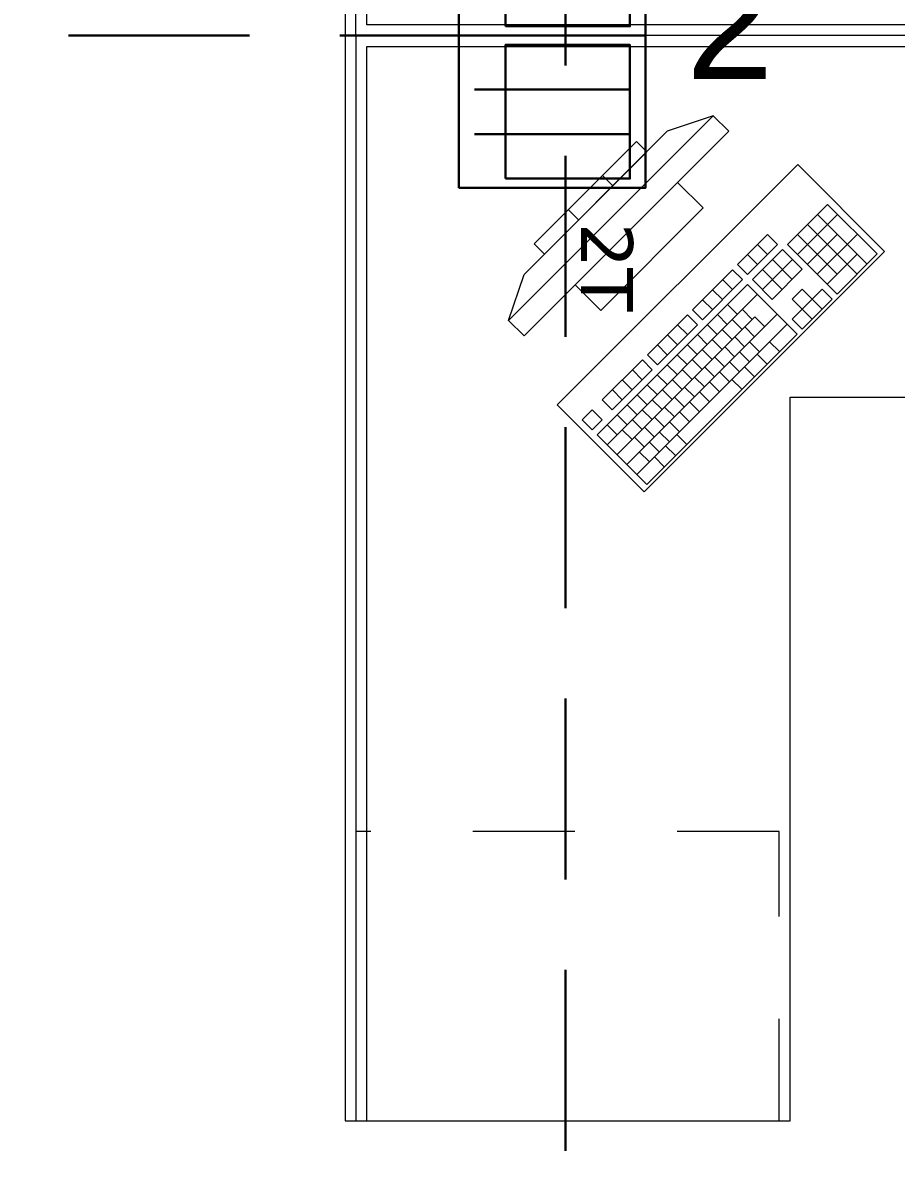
# Model space of a CAD drawing. Header units: inches. Extents: x -19 to 5698, y -728 to 92.
# Drawn here: x 216.791 to 217.998, y 11.399 to 12.979 of the extents above; entities that cross this region are included whole.
import ezdxf

# ---------------------------------------------------------------- set-up
doc = ezdxf.new("R2010")
doc.units = ezdxf.units.IN
doc.header["$MEASUREMENT"] = 0
doc.linetypes.add('HIDDEN', pattern=[0.375, 0.25, -0.125])
doc.linetypes.add('Rayas', pattern=[0.282222, 0.141111, -0.141111])
doc.layers.get('0').update_dxf_attribs({"color": 61})
doc.layers.add('00 conduct tomacorr', color=120, linetype='HIDDEN', lineweight=30)
doc.layers.add('00 IE LUZ EMERGENCIA', color=253, linetype='Continuous', lineweight=0)
doc.layers.add('Interior - Mobiliario', color=7, linetype='Continuous')
doc.styles.add('Annotative', font='arial.ttf')

# ---------------------------------------------------------------- blocks, each defined once
blk = doc.blocks.new('CAJA POP UP 6 MODULOS')
at = {"layer": '00 conduct tomacorr', "linetype": 'Continuous'}
for p, q in [((-0.095, -0.165), (-0.095, -0.0151)), ((-0.052, -0.165), (-0.052, -0.0151)), ((0.052, -0.165), (0.052, -0.0151)), ((0.095, -0.165), (0.095, -0.0151)), ((0, -0.165), (0, -0.18))]:
    blk.add_line(p, q, dxfattribs=at)
for points in [[(-0.147, 0), (0.147, 0), (0.147, -0.18), (-0.147, -0.18)], [(0, 0), (0.147, 0), (0.147, -0.18), (0, -0.18)]]:
    blk.add_lwpolyline(points, close=True, dxfattribs=at)
for points in [[(-0.138, -0.045), (-0.009, -0.045), (-0.009, -0.165), (-0.138, -0.165), (-0.138, -0.045)], [(0.009, -0.045), (0.138, -0.045), (0.138, -0.165), (0.009, -0.165), (0.009, -0.045)]]:
    blk.add_lwpolyline(points, dxfattribs=at)
at = {"color": 1, "insert": (-0.1807, -0.168), "char_height": 0.05, "attachment_point": 1, "rotation": 180}
blk.add_mtext_dynamic_manual_height_columns('{\\fVerdana|b0|i0|c0|p34;2T}', width=0.000481, gutter_width=0.1561, heights=[0], dxfattribs=at)

msp = doc.modelspace()

# ---------------------------------------------------------------- linework, layer by layer
at = {"layer": '00 conduct tomacorr'}
for p, q in [((217.5407, 8.7954, 0.0002), (217.5407, 13.0304)), ((206.7287, 12.9618), (217.5407, 12.9618))]:
    msp.add_line(p, q, dxfattribs=at)
at = {"layer": 'Interior - Mobiliario', "color": 175, "linetype": 'Continuous', "lineweight": 13}
for p, q in [((217.236, 14.4618), (217.236, 12.9768)), ((217.266, 12.9768), (217.266, 14.4618)), ((217.236, 12.9768), (217.236, 12.9468)), ((218.551, 12.9768), (217.266, 12.9768)), ((217.236, 12.9468), (217.236, 11.4618)), ((217.266, 11.4618), (217.266, 12.9468)), ((217.266, 12.9468), (218.551, 12.9468)), ((217.745, 12.8507), (217.4621, 12.5679)), ((217.745, 12.8507), (217.6813, 12.8295)), ((217.7662, 12.8295), (217.745, 12.8507)), ((217.4833, 12.5467), (217.7662, 12.8295)), ((217.4833, 12.6315), (217.6813, 12.8295)), ((217.6389, 12.8154), (217.4975, 12.674)), ((217.653, 12.8013), (217.6389, 12.8154)), ((217.5116, 12.6598), (217.653, 12.8013)), ((217.6059, 12.7541), (217.5917, 12.7683)), ((217.6955, 12.7588), (217.554, 12.6174)), ((217.7308, 12.7235), (217.6955, 12.7588)), ((217.5587, 12.707), (217.5446, 12.7211)), ((217.5894, 12.582), (217.7308, 12.7235)), ((217.9029, 12.7284), (217.8475, 12.673)), ((217.9715, 12.6599), (217.9029, 12.7284)), ((217.8612, 12.6593), (217.9166, 12.7147)), ((217.9576, 12.646), (217.8891, 12.7146)), ((217.9438, 12.6322), (217.8752, 12.7007)), ((217.4975, 12.674), (217.5116, 12.6598)), ((217.82, 12.6867), (217.7785, 12.6452)), ((217.8337, 12.673), (217.82, 12.6867)), ((217.9162, 12.632), (217.8614, 12.6869)), ((217.875, 12.6456), (217.9165, 12.6872)), ((217.8887, 12.6319), (217.9441, 12.6873)), ((217.7922, 12.6314), (217.8337, 12.673)), ((217.806, 12.6453), (217.7923, 12.659)), ((217.8406, 12.6661), (217.7991, 12.6246)), ((217.8199, 12.6591), (217.8062, 12.6728)), ((217.868, 12.6387), (217.8406, 12.6661)), ((217.8475, 12.673), (217.9161, 12.6045)), ((217.9024, 12.6182), (217.9439, 12.6597)), ((217.9161, 12.6045), (217.9715, 12.6599)), ((217.7785, 12.6452), (217.7922, 12.6314)), ((217.8128, 12.6109), (217.8543, 12.6524)), ((217.8542, 12.6248), (217.8268, 12.6523)), ((217.4621, 12.5679), (217.4833, 12.6315)), ((217.7716, 12.6382), (217.7162, 12.5828)), ((217.7853, 12.6245), (217.7716, 12.6382)), ((217.8403, 12.611), (217.8129, 12.6384)), ((217.8265, 12.5972), (217.868, 12.6387)), ((217.554, 12.6174), (217.5894, 12.582)), ((217.7921, 12.6177), (217.5844, 12.4099)), ((217.7299, 12.5691), (217.7853, 12.6245)), ((217.7576, 12.5968), (217.7439, 12.6105)), ((217.7714, 12.6107), (217.7577, 12.6244)), ((217.8607, 12.5491), (217.7921, 12.6177)), ((217.7991, 12.6246), (217.8265, 12.5972)), ((217.8679, 12.6111), (217.854, 12.5973)), ((217.8816, 12.5974), (217.8679, 12.6111)), ((217.8955, 12.6113), (217.8816, 12.5974)), ((217.9092, 12.5976), (217.8955, 12.6113)), ((217.5981, 12.3962), (217.8058, 12.6039)), ((217.7437, 12.583), (217.73, 12.5967)), ((217.854, 12.5973), (217.8678, 12.5836)), ((217.8676, 12.556), (217.9092, 12.5976)), ((217.8678, 12.5836), (217.8816, 12.5974)), ((217.8953, 12.5837), (217.8816, 12.5974)), ((217.7162, 12.5828), (217.7299, 12.5691)), ((217.7782, 12.5762), (217.7644, 12.59)), ((217.7988, 12.5695), (217.7851, 12.5832)), ((217.8678, 12.5836), (217.8539, 12.5697)), ((217.8815, 12.5699), (217.8678, 12.5836)), ((217.4621, 12.5679), (217.4833, 12.5467)), ((217.6118, 12.3825), (217.8023, 12.5729)), ((217.6256, 12.3688), (217.8333, 12.5765)), ((217.6393, 12.3551), (217.847, 12.5628)), ((217.7092, 12.5759), (217.6539, 12.5205)), ((217.723, 12.5622), (217.7092, 12.5759)), ((217.7643, 12.5624), (217.7506, 12.5761)), ((217.7849, 12.5556), (217.7712, 12.5693)), ((217.816, 12.5592), (217.8023, 12.5729)), ((217.8539, 12.5697), (217.8676, 12.556)), ((217.653, 12.3414), (217.8607, 12.5491)), ((217.6676, 12.5068), (217.723, 12.5622)), ((217.6953, 12.5345), (217.6816, 12.5482)), ((217.7091, 12.5484), (217.6954, 12.5621)), ((217.7366, 12.5347), (217.7229, 12.5484)), ((217.7505, 12.5486), (217.7367, 12.5623)), ((217.7711, 12.5418), (217.7574, 12.5555)), ((217.8021, 12.5454), (217.7884, 12.5591)), ((217.6814, 12.5207), (217.6677, 12.5344)), ((217.7228, 12.5209), (217.709, 12.5346)), ((217.7572, 12.5279), (217.7435, 12.5416)), ((217.7744, 12.5177), (217.7607, 12.5314)), ((217.7883, 12.5315), (217.7746, 12.5452)), ((217.8089, 12.5247), (217.7952, 12.5384)), ((217.8365, 12.5249), (217.8228, 12.5386)), ((217.6539, 12.5205), (217.6676, 12.5068)), ((217.7089, 12.507), (217.6952, 12.5207)), ((217.7434, 12.5141), (217.7297, 12.5278)), ((217.7606, 12.5038), (217.7469, 12.5175)), ((217.7951, 12.5109), (217.7813, 12.5246)), ((217.8192, 12.5075), (217.8054, 12.5213)), ((217.6469, 12.5136), (217.5915, 12.4582)), ((217.6053, 12.4445), (217.6606, 12.4999)), ((217.6468, 12.486), (217.6331, 12.4998)), ((217.6606, 12.4999), (217.6469, 12.5136)), ((217.6951, 12.4932), (217.6814, 12.5069)), ((217.7157, 12.4864), (217.702, 12.5001)), ((217.7296, 12.5002), (217.7158, 12.5139)), ((217.7467, 12.49), (217.733, 12.5037)), ((217.7812, 12.497), (217.7675, 12.5107)), ((217.8018, 12.4902), (217.7881, 12.504)), ((217.633, 12.4722), (217.6192, 12.4859)), ((217.6812, 12.4793), (217.6675, 12.493)), ((217.7019, 12.4725), (217.6881, 12.4862)), ((217.7329, 12.4761), (217.7192, 12.4898)), ((217.7674, 12.4832), (217.7537, 12.4969)), ((217.7845, 12.4729), (217.7708, 12.4866)), ((217.6191, 12.4583), (217.6054, 12.4721)), ((217.6674, 12.4655), (217.6537, 12.4792)), ((217.688, 12.4587), (217.6743, 12.4724)), ((217.719, 12.4623), (217.7053, 12.476)), ((217.7397, 12.4555), (217.726, 12.4692)), ((217.7535, 12.4693), (217.7398, 12.483)), ((217.5915, 12.4582), (217.6053, 12.4445)), ((217.6535, 12.4516), (217.6398, 12.4653)), ((217.6742, 12.4448), (217.6604, 12.4585)), ((217.7052, 12.4484), (217.6915, 12.4621)), ((217.7258, 12.4416), (217.7121, 12.4554)), ((217.5777, 12.4444), (217.5639, 12.4305)), ((217.5914, 12.4306), (217.5777, 12.4444)), ((217.6258, 12.4239), (217.6121, 12.4376)), ((217.6397, 12.4378), (217.626, 12.4515)), ((217.6603, 12.431), (217.6466, 12.4447)), ((217.6913, 12.4346), (217.6776, 12.4483)), ((217.712, 12.4278), (217.6983, 12.4415)), ((217.5639, 12.4305), (217.5776, 12.4168)), ((217.5776, 12.4168), (217.5914, 12.4306)), ((217.612, 12.4101), (217.5983, 12.4238)), ((217.6465, 12.4171), (217.6328, 12.4309)), ((217.6636, 12.4069), (217.6499, 12.4206)), ((217.6775, 12.4207), (217.6638, 12.4344)), ((217.6981, 12.4139), (217.6844, 12.4277)), ((217.5844, 12.4099), (217.653, 12.3414)), ((217.6326, 12.4033), (217.6189, 12.417)), ((217.6498, 12.393), (217.6361, 12.4068)), ((217.6843, 12.4001), (217.6706, 12.4138)), ((217.7084, 12.3968), (217.6947, 12.4105)), ((217.6704, 12.3862), (217.6567, 12.4)), ((217.6928, 12.3812), (217.6791, 12.3949)), ((217.6566, 12.3724), (217.6429, 12.3861)), ((217.6772, 12.3656), (217.6635, 12.3793)), ((217.236, 11.4618), (217.266, 11.4618))]:
    msp.add_line(p, q, dxfattribs=at)
at = {"layer": 'Interior - Mobiliario', "color": 175, "linetype": 'Rayas', "lineweight": 13}
for p, q in [((217.836, 11.8618), (217.251, 11.8618)), ((217.836, 11.4618), (217.836, 11.8618))]:
    msp.add_line(p, q, dxfattribs=at)
at = {"layer": 'Interior - Mobiliario', "color": 175, "linetype": 'Continuous', "lineweight": 13, "flags": 128}
for points in [[(217.251, 12.9618), (217.251, 14.4618), (217.851, 14.4618), (217.851, 13.4618), (218.551, 13.4618), (218.551, 12.9618)], [(217.251, 12.9618), (217.251, 11.4618), (217.851, 11.4618), (217.851, 12.4618), (218.551, 12.4618), (218.551, 12.9618)], [(217.5293, 12.4512), (217.6495, 12.331), (217.9818, 12.6634), (217.8616, 12.7836)]]:
    msp.add_lwpolyline(points, close=True, dxfattribs=at)

# ---------------------------------------------------------------- block references
at = {"layer": '00 conduct tomacorr', "xscale": 1.432830642179531, "yscale": 1.432830642179531, "zscale": 1.432830642179531, "rotation": 89.99999999999997}
msp.add_blockref('CAJA POP UP 6 MODULOS', (217.3932, 12.9618), dxfattribs=at)

# ---------------------------------------------------------------- texts
at = {"layer": '00 IE LUZ EMERGENCIA', "style": 'Annotative'}
msp.add_attdef('2', (217.7072, 12.9016, 0), '', height=0.1562, dxfattribs=at)

doc.saveas('drawing.dxf')
